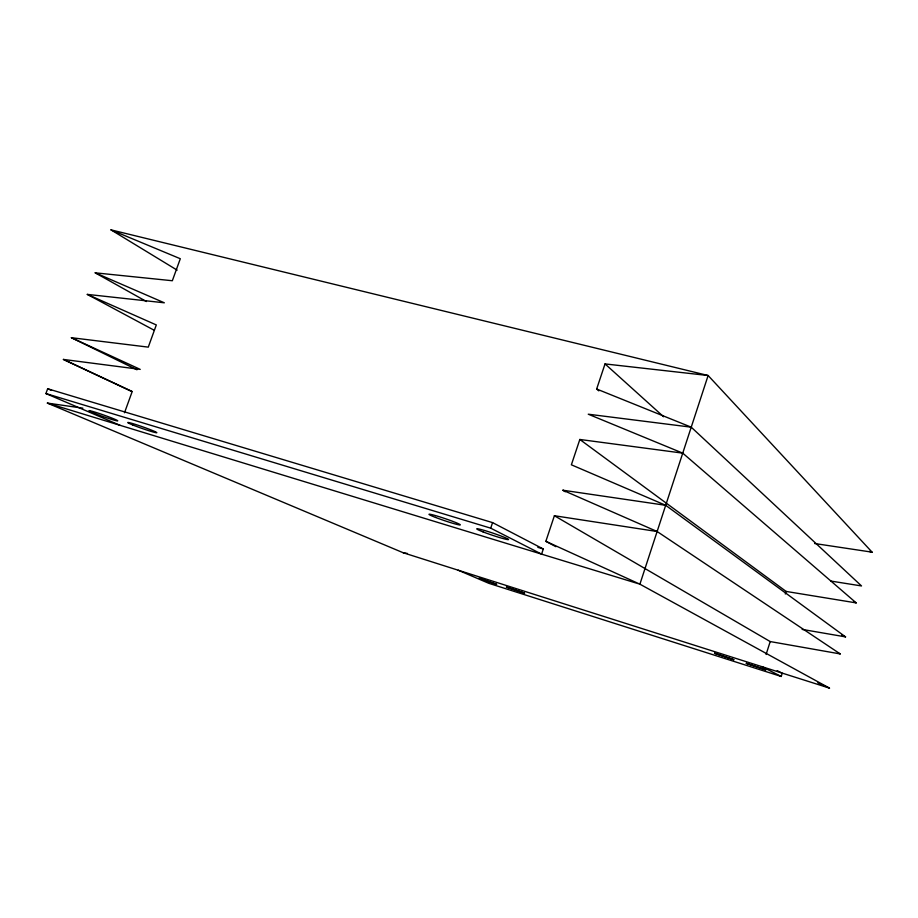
<?xml version="1.0" encoding="UTF-8"?>
<svg xmlns="http://www.w3.org/2000/svg" width="918" height="918" viewBox="0 0 918 918"><rect width="100%" height="100%" fill="white"/><g stroke="black" fill="none" stroke-linecap="round" stroke-linejoin="round"><path stroke-width="1.38" d="M766.094 654.477L770.202 641.567L554.392 515.732L545.854 541.31L555.929 546.692M785.315 594.003L786.129 591.433L579.832 439.47L571.375 464.806L665.688 505.302L845.558 636.885L802.137 629.404M458.197 570.204L488.732 583.286L781.218 676.463L782.228 673.261L777.179 670.622M543.295 548.998L541.586 554.128L490.705 528.16L45.9 393.547L47.667 388.75L492.576 522.617L543.295 548.998L537.822 547.335M598.834 390.873L596.654 389.014L605.031 363.918L708.122 375.519L872.1 552.166L814.599 543.513M490.705 528.16L492.576 522.617M124.504 412.756L132.135 391.688L63.399 359.431L140.213 369.38L71.386 337.698L148.28 347.13L156.312 324.938L87.29 294.391L164.333 302.802L95.208 272.83L172.332 280.736L180.307 258.727L110.986 229.867L708.122 375.519L639.903 584.181L829.505 688.133L403.174 552.739L47.369 403.094L82.861 408.177M830.675 581.037L861.52 585.948L691.231 427.18L588.254 414.202L682.74 453.136L856.207 602.896L786.129 591.433M579.832 439.47L682.74 453.136M565.316 491.761L562.895 490.223L665.688 505.302M554.392 515.732L657.127 531.511L840.222 653.926L770.202 641.567M403.174 552.739L407.397 553.451M869.335 551.397L872.1 552.166M47.369 403.094L639.903 584.181L545.854 541.31M596.654 389.014L691.231 427.18M45.9 393.547L119.96 425.275M853.614 601.772L856.207 602.896M47.667 388.75L51.557 390.437M562.895 490.223L657.127 531.511M841.68 635.153L845.558 636.885M837.629 652.767L840.222 653.926M817.869 682.774L829.505 688.133M63.399 359.431L132.123 391.458M71.386 337.698L136.977 369.77M762.192 666.755L781.218 676.463M87.29 294.391L154.098 330.205M95.208 272.83L146.467 301.529M110.986 229.867L177.14 270.144M605.031 363.918L663.576 416.738M524.545 593.143L506.426 587.072L524.545 593.143M714.537 653.249L733.803 659.709L714.537 653.249M746.3 663.347L765.738 669.865L746.3 663.347M479.139 578.306L496.569 584.341L479.139 578.306M482.994 531.866A16.765 1.09 18.6 0 0 508.388 539.612A16.765 1.09 18.6 0 0 486.494 531.063A16.765 1.09 18.6 0 0 482.994 531.866M132.903 425.034A15.468 0.861 19.3 0 0 156.599 432.768A15.468 0.861 19.3 0 0 137.115 424.954A15.468 0.861 19.3 0 0 132.903 425.034M94.302 413.295A15.365 0.838 19.4 0 0 117.619 420.903A15.365 0.838 19.4 0 0 97.893 413.043A15.365 0.838 19.4 0 0 94.302 413.295M435.511 517.408A16.547 1.056 18.7 0 0 460.228 524.947A16.547 1.056 18.7 0 0 438.138 516.375A16.547 1.056 18.7 0 0 435.511 517.408"/></g></svg>
